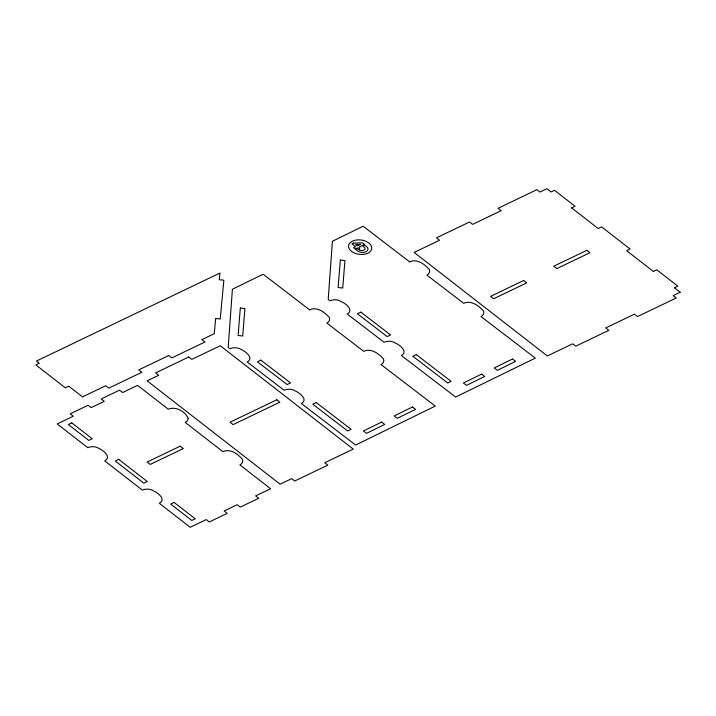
<?xml version="1.0" encoding="UTF-8"?>
<svg xmlns="http://www.w3.org/2000/svg" width="716" height="716" viewBox="0 0 716 716"><rect width="100%" height="100%" fill="white"/><g stroke="black" fill="none" stroke-linecap="round" stroke-linejoin="round"><path stroke-width="1.07" d="M571.592 207.9L575.046 206.244L554.551 190.313L551.096 191.969L546.97 188.711L540.016 192.049L536.946 189.659L498.13 208.275L501.209 210.665L472.614 224.376L469.544 221.987L436.456 237.855L439.526 240.245L414.134 252.426L547.328 355.95L572.719 343.778L575.789 346.168L608.815 330.327L605.736 327.937L634.439 314.172L637.509 316.562L676.28 297.963L673.21 295.574L680.155 292.244M653.377 271.471L656.823 269.816L677.837 286.149L674.383 287.805M409.561 261.832C416.354 258.673 423.371 263.309 427.998 268.07C430.907 269.851 429.743 274.004 426.861 275.087L463.708 303.324C470.502 300.165 477.518 304.801 482.145 309.563C485.054 311.344 483.891 315.488 481.009 316.579L535.3 358.116L455.609 397.049L401.345 355.485C408.621 351.708 399.519 344.736 395.474 343.107C392.18 340.816 387.687 340.762 384.045 342.23L347.188 313.993C354.474 310.216 345.363 303.244 341.326 301.615C338.024 299.324 333.54 299.27 329.897 300.738L328.214 299.44L332.412 241.256L363.146 226.238L409.695 261.922M309.545 309.804C316.338 306.645 323.355 311.281 327.982 316.042C330.89 317.823 329.727 321.976 326.845 323.059L363.692 351.296C370.485 348.137 377.502 352.773 382.129 357.535C385.038 359.316 383.883 363.468 380.993 364.551L435.283 406.088L355.592 445.03L301.329 403.457C308.605 399.68 299.503 392.717 295.457 391.079C292.164 388.788 287.671 388.734 284.028 390.202L247.181 361.974C254.457 358.188 245.355 351.225 241.31 349.587C238.016 347.296 233.523 347.242 229.881 348.71L228.198 347.412L232.405 289.228L263.13 274.21L309.679 309.894M359.289 249.866L357.257 248.533L355.396 249.428L358.331 251.423A6.131 3.786 7.1 0 0 366.341 251.54A6.131 3.786 7.1 0 0 366.556 246.528M366.556 246.528L364.534 244.979L362.636 245.892L364.283 247.163A3.571 2.211 7.1 0 1 363.97 250.063A3.571 2.211 7.1 0 1 359.28 249.875M571.628 207.882L598.236 228.565L601.646 226.927L630.143 249.07L626.688 250.725L653.413 271.454M674.418 287.787L680.2 292.271M240.316 308.041L238.106 335.5L242.715 336.001L244.917 308.542L240.316 308.041M340.324 260.069L338.122 287.528L342.731 288.029L344.933 260.561L340.324 260.069M215.677 318.495L214.263 333.683L201.858 339.635L204.928 342.024L171.84 357.893L168.779 355.503L138.77 369.895L141.84 372.284L108.751 388.153L105.691 385.763L82.528 396.879L68.718 386.139L65.272 387.795L35.8 364.883L39.246 363.236L36.444 361.052L219.91 273.047L219.293 279.714L223.848 280.225L220.242 319.005L215.677 318.495M188.227 418.627L187.1 421.044L185.256 422.413L222.909 451.671C229.648 448.565 236.611 453.112 241.149 457.909C244.04 459.717 242.742 463.825 239.887 464.872L270.559 488.733L255.63 495.893L258.7 498.273L240.325 507.089L237.256 504.699L224.135 511L227.196 513.381L209.323 521.964L206.253 519.574L190.179 527.289L159.31 503.294C166.595 499.652 157.824 492.608 153.707 490.988C150.432 488.688 145.957 488.652 142.332 490.093L104.697 460.844C111.982 457.202 103.211 450.158 99.094 448.538C95.828 446.238 91.353 446.202 87.719 447.643L57.199 423.926L73.274 416.211L70.204 413.83L88.086 405.256L91.156 407.637L104.276 401.345L101.207 398.955L119.581 390.139L122.651 392.529L137.579 385.369L168.278 409.212C175.751 405.981 185.587 411.584 188.227 418.627M260.812 360.112L257.393 361.786L287.125 384.564L290.544 382.899L260.812 360.112M360.828 312.14L357.409 313.805L387.141 336.592L390.56 334.918L360.828 312.14M316.239 402.58L312.82 404.254L347.699 430.978L351.117 429.314L316.239 402.58M416.256 354.608L412.828 356.282L447.715 383.006L451.134 381.333L416.256 354.608M381.637 422.064L363.397 430.978L366.494 433.35L384.725 424.427L381.637 422.064M412.488 406.992L394.185 415.942L397.273 418.314L415.584 409.364L412.488 406.992M481.653 374.092L463.413 383.006L466.51 385.378L484.732 376.455L481.653 374.092M512.504 359.02L494.201 367.97L497.289 370.333L515.601 361.392L512.504 359.02M353.498 243.055L351.923 243.807L355.584 246.653L353.561 247.629L355.252 248.944L357.284 247.969L358.331 248.792L359.906 248.04L358.85 247.217L364.614 244.451L362.618 242.903L353.498 243.055M360.327 244.38L357.302 245.83L355.548 244.469L360.327 244.38M188.756 357.007L155.676 372.875L158.728 375.265L147.129 380.831L280.09 484.186L291.716 478.61L294.75 480.982L327.839 465.105L324.769 462.724L353.239 449.102L220.26 345.747L191.825 359.387L188.756 357.007M71.815 422.87L68.369 424.525L88.829 440.421L92.266 438.774L71.815 422.87M118.722 459.332L115.276 460.988L143.818 483.166L147.263 481.519L118.722 459.332M523.638 280.52L490.55 296.388L493.619 298.769L526.707 282.901L523.638 280.52M586.834 250.34L553.745 266.209L556.815 268.598L589.903 252.73L586.834 250.34M276.797 399.788L230.06 422.207L233.13 424.597L279.866 402.177L276.797 399.788M180.217 446.175L147.138 462.044L150.208 464.433L183.287 448.556L180.217 446.175M174.14 502.408L170.694 504.064L191.807 520.469L195.253 518.823L174.14 502.408M353.444 252.578A11.698 7.232 7.1 0 0 371.756 248.712A11.698 7.232 7.1 0 0 355.297 240.191A11.698 7.232 7.1 0 0 353.444 252.578"/></g></svg>
